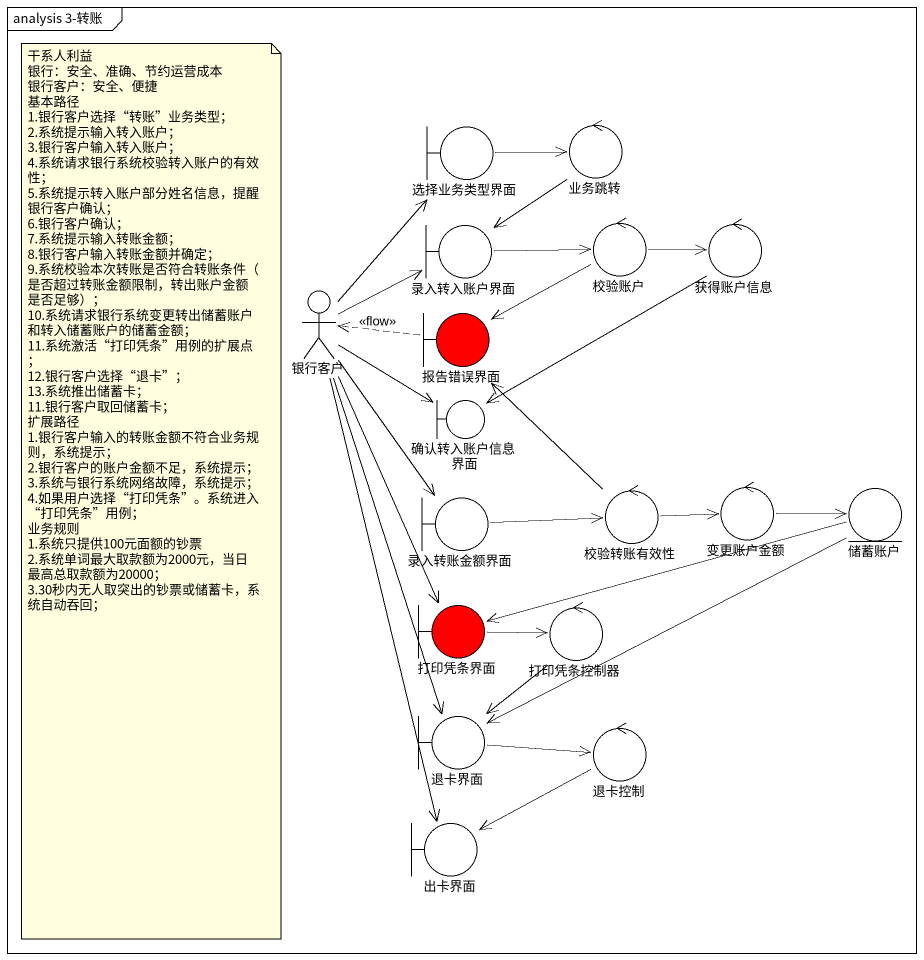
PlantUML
@startuml
mainframe analysis 3-转账
boundary 选择业务类型界面
control 业务跳转
boundary 录入转入账户界面
control 校验账户
control 获得账户信息
actor 银行客户
boundary 报告错误界面 #FF0000
boundary 确认转入账户信息界面
control 校验转账有效性
control 变更账户金额
entity 储蓄账户
boundary 录入转账金额界面
boundary 打印凭条界面 #FF0000
control 打印凭条控制器
boundary 退卡界面
control 退卡控制
boundary 出卡界面
选择业务类型界面 -right-> 业务跳转
业务跳转 --> 录入转入账户界面
录入转入账户界面 -right-> 校验账户
校验账户 -right-> 获得账户信息
校验账户 -left-> 报告错误界面
获得账户信息 --> 确认转入账户信息界面
银行客户 -up-> 选择业务类型界面
银行客户 -right-> 录入转入账户界面
银行客户 --> 确认转入账户信息界面
银行客户 --> 录入转账金额界面
银行客户 --> 打印凭条界面
银行客户 --> 退卡界面
银行客户 --> 出卡界面
报告错误界面 .left.> 银行客户 : <<flow>>
校验转账有效性 -up-> 报告错误界面
校验转账有效性 -right-> 变更账户金额
变更账户金额 -right-> 储蓄账户
储蓄账户 -left-> 打印凭条界面
储蓄账户 -left-> 退卡界面
录入转账金额界面 -right-> 校验转账有效性
打印凭条界面 -right-> 打印凭条控制器
打印凭条控制器 --> 退卡界面
退卡界面 -right-> 退卡控制
退卡控制 -left-> 出卡界面
note as N1
  干系人利益
  银行：安全、准确、节约运营成本
  银行客户：安全、便捷
  基本路径
  1.银行客户选择“转账”业务类型；
  2.系统提示输入转入账户；
  3.银行客户输入转入账户；
  4.系统请求银行系统校验转入账户的有效性；
  5.系统提示转入账户部分姓名信息，提醒银行客户确认；
  6.银行客户确认；
  7.系统提示输入转账金额；
  8.银行客户输入转账金额并确定；
  9.系统校验本次转账是否符合转账条件（是否超过转账金额限制，转出账户金额是否足够）；
  10.系统请求银行系统变更转出储蓄账户和转入储蓄账户的储蓄金额；
  11.系统激活“打印凭条”用例的扩展点；
  12.银行客户选择“退卡”；
  13.系统推出储蓄卡；
  11.银行客户取回储蓄卡；
  扩展路径
  1.银行客户输入的转账金额不符合业务规则，系统提示；
  2.银行客户的账户金额不足，系统提示；
  3.系统与银行系统网络故障，系统提示；
  4.如果用户选择“打印凭条”。系统进入“打印凭条”用例；
  业务规则
  1.系统只提供100元面额的钞票
  2.系统单词最大取款额为2000元，当日最高总取款额为20000；
  3.30秒内无人取突出的钞票或储蓄卡，系统自动吞回；
end note
@enduml
